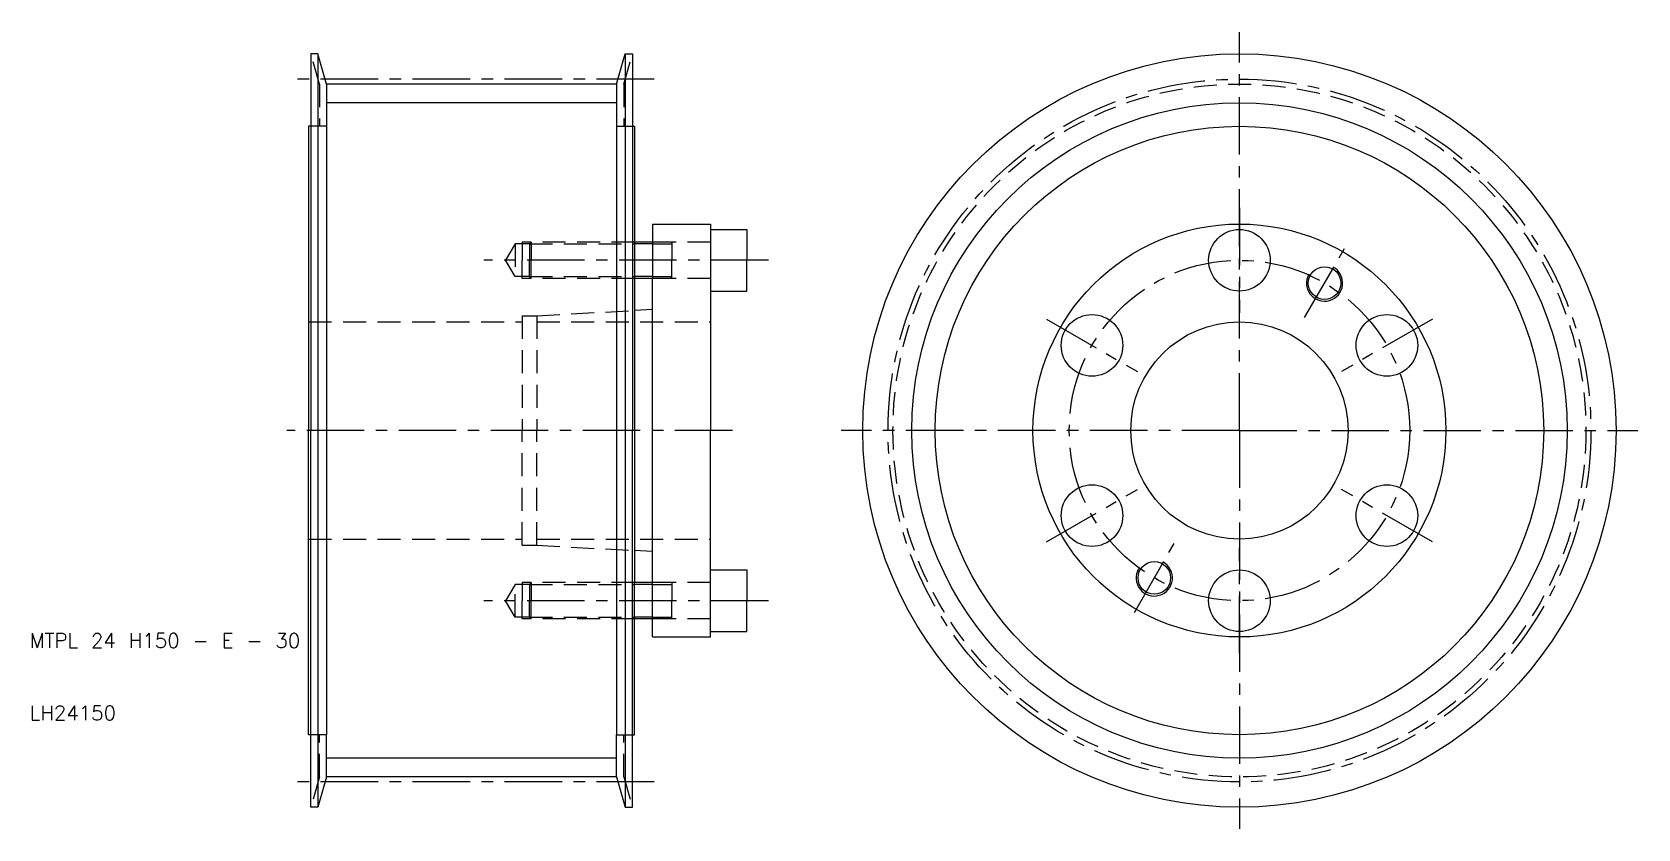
# Model space of a CAD drawing. Extents: x 10 to 232, y -5 to 105.
import ezdxf

# ---------------------------------------------------------------- set-up
doc = ezdxf.new("R2010")
doc.units = 0
doc.header["$LTSCALE"] = 0.25
doc.linetypes.add('CENTER', pattern=[50.8, 31.75, -6.35, 6.35, -6.35])
doc.linetypes.add('DASHED', pattern=[19.05, 12.7, -6.35])
doc.layers.get('0').update_dxf_attribs({"linetype": 'CONTINUOUS'})
doc.layers.add('CENTER', color=1, linetype='CENTER')
doc.styles.get("Standard").update_dxf_attribs({"font": 'txt.shx'})

msp = doc.modelspace()

# ---------------------------------------------------------------- linework, layer by layer
at = {"color": 3, "linetype": 'DASHED'}
for p, q in [((50, 97.825), (48.8, 102)), ((92, 97.825), (93.2, 102)), ((50, 97.825), (50, 92)), ((92, 97.825), (92, 92)), ((51, 92), (48.8, 92)), ((91, 92), (93.2, 92)), ((77, 75.75), (75.700962, 73.5)), ((79, 75.75), (77, 75.75)), ((77, 75.75), (77, 71.25)), ((79.25, 76), (78, 76)), ((78, 76), (78, 73.5)), ((79.25, 76), (79, 75.75)), ((79, 75.75), (79, 73.5)), ((79, 75.75), (93.5, 75.75)), ((79.25, 76), (79.25, 73.5)), ((93.5, 76), (79.25, 76)), ((104, 76), (96, 76)), ((96, 75.75), (98.666667, 75.75)), ((98.666667, 76), (98.666667, 73.5)), ((77, 71.25), (75.700962, 73.5)), ((78, 71), (78, 73.5)), ((79, 71.25), (79, 73.5)), ((79.25, 71), (79.25, 73.5)), ((98.666667, 71), (98.666667, 73.5)), ((79, 71.25), (77, 71.25)), ((79.25, 71), (78, 71)), ((79, 71.25), (93.5, 71.25)), ((79.25, 71), (79, 71.25)), ((93.5, 71), (79.25, 71)), ((96, 71.25), (98.666667, 71.25)), ((104, 71), (96, 71)), ((80, 65.85), (93.5, 66.567187)), ((48.5, 65), (78, 65)), ((78, 65.85), (80, 65.85)), ((78, 65.85), (78, 50)), ((80, 65.85), (80, 50)), ((80, 65), (104, 65)), ((78, 34.15), (78, 50)), ((80, 34.15), (80, 50)), ((48.5, 35), (78, 35)), ((78, 34.15), (80, 34.15)), ((80, 35), (104, 35)), ((80, 34.15), (93.5, 33.432812)), ((79.25, 29), (78, 29)), ((78, 29), (78, 26.5)), ((79.25, 29), (79, 28.75)), ((79.25, 29), (79.25, 26.5)), ((93.5, 29), (79.25, 29)), ((104, 29), (96, 29)), ((98.666667, 29), (98.666667, 26.5)), ((77, 28.75), (75.700962, 26.5)), ((79, 28.75), (77, 28.75)), ((77, 24.25), (77, 28.75)), ((79, 28.75), (79, 26.5)), ((79, 28.75), (93.5, 28.75)), ((96, 28.75), (98.666667, 28.75)), ((77, 24.25), (75.700962, 26.5)), ((78, 24), (78, 26.5)), ((79, 24.25), (79, 26.5)), ((79.25, 24), (79.25, 26.5)), ((98.666667, 24), (98.666667, 26.5)), ((79, 24.25), (77, 24.25)), ((79.25, 24), (78, 24)), ((79, 24.25), (93.5, 24.25)), ((79.25, 24), (79, 24.25)), ((93.5, 24), (79.25, 24)), ((96, 24.25), (98.666667, 24.25)), ((104, 24), (96, 24)), ((51, 8), (48.8, 8)), ((50, 2.175), (50, 8)), ((91, 8), (93.2, 8)), ((92, 2.175), (92, 8)), ((50, 2.175), (48.8, -2)), ((92, 2.175), (93.2, -2))]:
    msp.add_line(p, q, dxfattribs=at)
for p, q in [((48.8, 102), (48.8, 92)), ((49.8, 102), (48.8, 102)), ((49.8, 102), (49.8, -2)), ((51, 97.825), (49.8, 102)), ((91, 97.825), (92.2, 102)), ((92.2, 102), (92.2, -2)), ((92.2, 102), (93.2, 102)), ((93.2, 102), (93.2, 92)), ((91, 97.825), (51, 97.825)), ((51, 97.825), (51, 92)), ((91, 97.825), (91, 92)), ((48.5, 92), (48.5, 50)), ((48.8, 92), (48.5, 92)), ((48.8, 92), (48.8, 50)), ((51, 92), (51, 8)), ((91, 92), (91, 8)), ((93.2, 92), (93.2, 50)), ((93.2, 92), (93.5, 92)), ((93.5, 92), (93.5, 76)), ((96, 78.5), (104, 78.5)), ((96, 78.5), (96, 76)), ((104, 78.5), (104, 77.75)), ((104, 77.75), (104, 69.25)), ((104, 77.75), (109, 77.75)), ((109, 77.75), (109, 73.5)), ((93.5, 76), (93.5, 71)), ((96, 76), (93.5, 76)), ((96, 76), (96, 71)), ((109, 69.25), (109, 73.5)), ((96, 71), (93.5, 71)), ((93.5, 71), (93.5, 29)), ((96, 29), (96, 71)), ((104, 69.25), (104, 50)), ((104, 69.25), (109, 69.25)), ((96, 66.7), (93.5, 66.567187)), ((48.5, 8), (48.5, 50)), ((48.8, 8), (48.8, 50)), ((93.2, 8), (93.2, 50)), ((104, 30.75), (104, 50)), ((96, 33.3), (93.5, 33.432812)), ((93.5, 24), (93.5, 29)), ((96, 29), (93.5, 29)), ((96, 24), (96, 29)), ((104, 22.25), (104, 30.75)), ((104, 30.75), (109, 30.75)), ((109, 30.75), (109, 26.5)), ((109, 22.25), (109, 26.5)), ((96, 24), (93.5, 24)), ((93.5, 8), (93.5, 24)), ((96, 21.5), (96, 24)), ((104, 21.5), (104, 22.25)), ((104, 22.25), (109, 22.25)), ((96, 21.5), (104, 21.5)), ((48.8, 8), (48.5, 8)), ((48.8, -2), (48.8, 8)), ((51, 2.175), (51, 8)), ((91, 2.175), (91, 8)), ((93.2, -2), (93.2, 8)), ((93.2, 8), (93.5, 8)), ((51, 2.175), (49.8, -2)), ((91, 2.175), (51, 2.175)), ((91, 2.175), (92.2, -2)), ((49.8, -2), (48.8, -2)), ((92.2, -2), (93.2, -2))]:
    msp.add_line(p, q)
at = {"color": 3}
for p, q in [((91, 95.235), (51, 95.235)), ((96, 75.75), (93.5, 75.75)), ((96, 71.25), (93.5, 71.25)), ((96, 28.75), (93.5, 28.75)), ((96, 24.25), (93.5, 24.25)), ((91, 4.765), (51, 4.765))]:
    msp.add_line(p, q, dxfattribs=at)
for centre, radius in [((177, 50), 52), ((177, 50), 42), ((177, 50), 28.5), ((177, 50), 28.5), ((177, 73.5), 4.25), ((188.75, 70.351597), 2.25), ((156.648403, 61.75), 4.25), ((177, 50), 15), ((197.351597, 61.75), 4.25), ((156.648403, 38.25), 4.25), ((197.351597, 38.25), 4.25), ((165.25, 29.648403), 2.25), ((177, 26.5), 4.25)]:
    msp.add_circle(centre, radius)
at = {"color": 3, "linetype": 'DASHED'}
msp.add_circle((177, 50), 47.825, dxfattribs=at)
at = {"color": 3}
msp.add_circle((177, 50), 45.235, dxfattribs=at)
for centre in [(188.75, 70.351597), (165.25, 29.648403)]:
    msp.add_arc(centre, 2.5, 150, 62, dxfattribs=at)
at = {"layer": 'CENTER', "color": 1, "linetype": 'CENTER'}
for p, q in [((177, 50), (177, 105)), ((96.2, 98.51), (45.8, 98.51)), ((177, 80.75), (177, 66.25)), ((112, 73.5), (72.700962, 73.5)), ((186, 65.588457), (191.5, 75.114737)), ((150.369719, 65.375), (162.927087, 58.125)), ((203.630281, 65.375), (191.072913, 58.125)), ((107, 50), (45.5, 50)), ((177, 50), (122, 50)), ((177, 50), (232, 50)), ((177, 50), (177, -5)), ((150.369719, 34.625), (162.927087, 41.875)), ((203.630281, 34.625), (191.072913, 41.875)), ((162.5, 24.885263), (168, 34.411543)), ((177, 19.25), (177, 33.75)), ((112, 26.5), (72.700962, 26.5)), ((96.2, 1.49), (45.8, 1.49))]:
    msp.add_line(p, q, dxfattribs=at)
for radius in [48.51, 23.5]:
    msp.add_circle((177, 50), radius, dxfattribs=at)

# ---------------------------------------------------------------- texts
for s, p in [('MTPL 24 H150 - E - 30', (10, 20)), ('LH24150', (10, 10))]:
    msp.add_text(s, height=2).set_placement(p)

doc.saveas('drawing.dxf')
